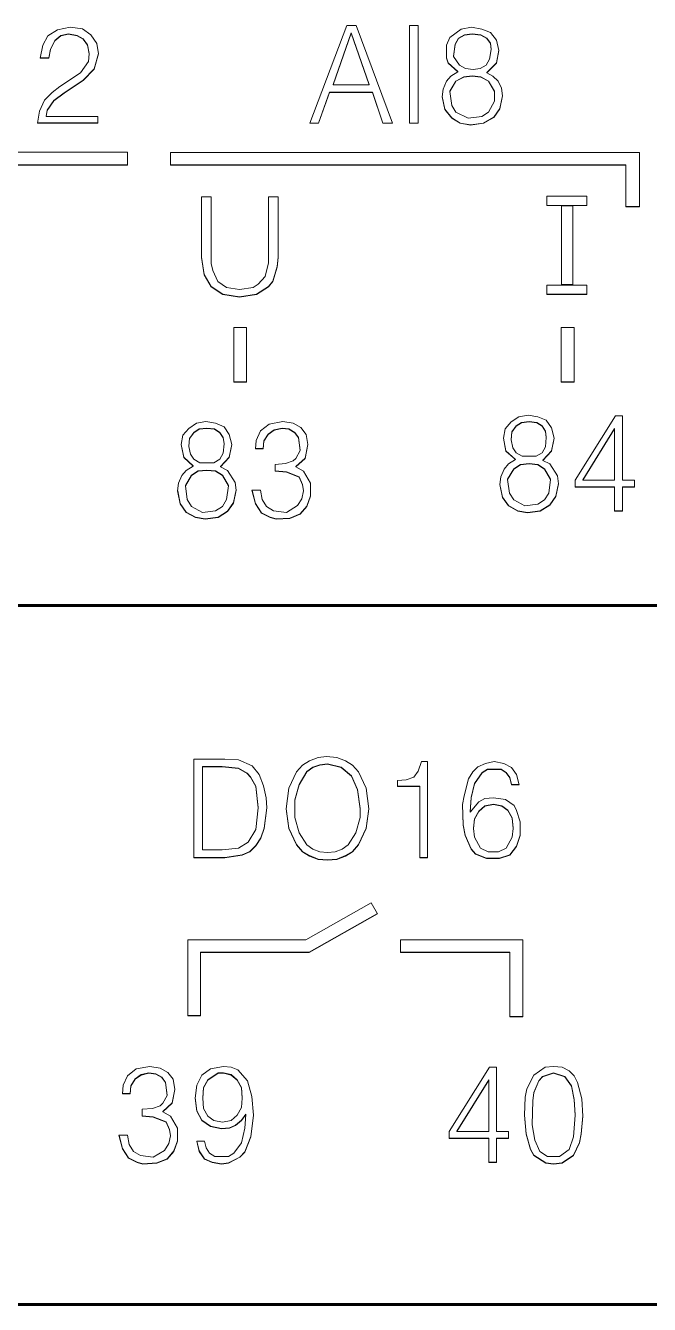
# Model space of a CAD drawing. Header units: millimetres. Extents: x 0 to 53000, y -591 to 24400.
# Drawn here: x 2894.12 to 2903.79, y 2860.15 to 2880 of the extents above; entities that cross this region are included whole.
import ezdxf
from ezdxf.enums import TextEntityAlignment as Align

# ---------------------------------------------------------------- set-up
doc = ezdxf.new("R2010")
doc.units = ezdxf.units.MM
doc.linetypes.add('K5LT_BASIC', pattern=[0])
doc.linetypes.add('K5LT_THIN', pattern=[0])
doc.layers.add('Основная', color=7, linetype='Continuous', lineweight=30)
doc.styles.add('текст', font='isocpeui.ttf')

# ---------------------------------------------------------------- blocks, each defined once
blk = doc.blocks.new('Программируемое реле ПР102')
at = {"layer": 'Основная', "linetype": 'K5LT_THIN', "lineweight": 18}
for p, q in [((110.928, -24.999), (110.355, -26.516)), ((111.075, -24.999), (110.928, -24.999)), ((111.635, -26.516), (111.075, -24.999)), ((111.901, -24.999), (111.901, -26.516)), ((112.035, -24.999), (111.901, -24.999)), ((112.035, -26.516), (112.035, -24.999)), ((106.291, -25.157), (106.211, -25.304)), ((106.438, -25.064), (106.291, -25.157)), ((106.398, -25.232), (106.491, -25.152)), ((106.398, -25.237), (106.491, -25.157)), ((106.638, -25.024), (106.438, -25.064)), ((106.491, -25.152), (106.611, -25.125)), ((106.491, -25.157), (106.611, -25.131)), ((106.491, -25.152), (106.491, -25.157)), ((106.611, -25.125), (106.745, -25.152)), ((106.611, -25.125), (106.611, -25.131)), ((106.611, -25.131), (106.745, -25.157)), ((106.825, -25.051), (106.638, -25.024)), ((106.745, -25.152), (106.745, -25.157)), ((106.745, -25.152), (106.838, -25.205)), ((106.745, -25.157), (106.838, -25.211)), ((106.958, -25.144), (106.825, -25.051)), ((106.838, -25.205), (106.905, -25.299)), ((106.838, -25.205), (106.838, -25.211)), ((106.838, -25.211), (106.905, -25.304)), ((107.051, -25.277), (106.958, -25.144)), ((110.715, -25.912), (110.995, -25.113)), ((110.715, -25.917), (110.995, -25.118)), ((110.995, -25.113), (110.995, -25.118)), ((110.995, -25.113), (111.275, -25.912)), ((110.995, -25.118), (111.275, -25.917)), ((112.528, -25.185), (112.475, -25.305)), ((112.701, -25.052), (112.528, -25.185)), ((112.608, -25.286), (112.661, -25.193)), ((112.608, -25.291), (112.661, -25.198)), ((112.661, -25.193), (112.755, -25.14)), ((112.661, -25.198), (112.755, -25.145)), ((112.661, -25.193), (112.661, -25.198)), ((112.861, -25.025), (112.701, -25.052)), ((112.755, -25.14), (112.875, -25.126)), ((112.755, -25.145), (112.875, -25.132)), ((112.755, -25.14), (112.755, -25.145)), ((113.021, -25.052), (112.861, -25.025)), ((112.875, -25.126), (112.875, -25.132)), ((112.875, -25.126), (113.008, -25.14)), ((112.875, -25.132), (113.008, -25.145)), ((113.008, -25.14), (113.008, -25.145)), ((113.008, -25.14), (113.101, -25.193)), ((113.008, -25.145), (113.101, -25.198)), ((113.155, -25.105), (113.021, -25.052)), ((113.101, -25.193), (113.101, -25.198)), ((113.101, -25.193), (113.155, -25.273)), ((113.101, -25.198), (113.155, -25.278)), ((113.248, -25.225), (113.155, -25.105)), ((106.211, -25.304), (106.171, -25.503)), ((106.305, -25.498), (106.331, -25.365)), ((106.305, -25.503), (106.331, -25.37)), ((106.331, -25.365), (106.398, -25.232)), ((106.331, -25.37), (106.398, -25.237)), ((106.331, -25.365), (106.331, -25.37)), ((106.398, -25.232), (106.398, -25.237)), ((106.905, -25.299), (106.931, -25.432)), ((106.905, -25.299), (106.905, -25.304)), ((106.905, -25.304), (106.931, -25.437)), ((107.078, -25.437), (107.051, -25.277)), ((112.475, -25.305), (112.475, -25.504)), ((112.581, -25.473), (112.608, -25.286)), ((112.581, -25.478), (112.608, -25.291)), ((112.608, -25.286), (112.608, -25.291)), ((113.168, -25.371), (113.141, -25.518)), ((113.155, -25.273), (113.168, -25.366)), ((113.155, -25.273), (113.155, -25.278)), ((113.155, -25.278), (113.168, -25.371)), ((113.168, -25.366), (113.168, -25.371)), ((113.288, -25.385), (113.248, -25.225)), ((113.248, -25.579), (113.287, -25.382)), ((113.248, -25.584), (113.288, -25.385)), ((106.171, -25.503), (106.305, -25.503)), ((106.172, -25.498), (106.305, -25.498)), ((106.305, -25.498), (106.305, -25.503)), ((106.918, -25.557), (106.798, -25.73)), ((106.931, -25.437), (106.918, -25.557)), ((106.931, -25.432), (106.931, -25.437)), ((107.011, -25.671), (107.077, -25.434)), ((107.011, -25.677), (107.078, -25.437)), ((112.475, -25.499), (112.501, -25.579)), ((112.475, -25.504), (112.501, -25.584)), ((112.501, -25.579), (112.648, -25.712)), ((112.501, -25.579), (112.501, -25.584)), ((112.501, -25.584), (112.648, -25.717)), ((112.581, -25.473), (112.581, -25.478)), ((112.675, -25.611), (112.581, -25.478)), ((113.141, -25.518), (113.088, -25.611)), ((113.101, -25.726), (113.248, -25.579)), ((113.101, -25.731), (113.248, -25.584)), ((113.248, -25.579), (113.248, -25.584)), ((106.798, -25.73), (106.478, -25.943)), ((106.838, -25.844), (107.011, -25.671)), ((106.838, -25.85), (107.011, -25.677)), ((107.011, -25.671), (107.011, -25.677)), ((112.541, -25.784), (112.475, -25.864)), ((112.648, -25.717), (112.541, -25.784)), ((112.621, -25.859), (112.741, -25.792)), ((112.621, -25.864), (112.741, -25.797)), ((112.648, -25.712), (112.648, -25.717)), ((112.768, -25.664), (112.675, -25.611)), ((112.741, -25.792), (112.875, -25.779)), ((112.741, -25.797), (112.875, -25.784)), ((112.741, -25.792), (112.741, -25.797)), ((112.888, -25.678), (112.768, -25.664)), ((112.875, -25.779), (112.875, -25.784)), ((112.875, -25.779), (113.008, -25.792)), ((112.875, -25.784), (113.008, -25.797)), ((112.995, -25.664), (112.888, -25.678)), ((113.088, -25.611), (112.995, -25.664)), ((113.008, -25.792), (113.128, -25.859)), ((113.008, -25.792), (113.008, -25.797)), ((113.008, -25.797), (113.128, -25.864)), ((113.101, -25.726), (113.101, -25.731)), ((113.195, -25.784), (113.101, -25.731)), ((113.275, -25.864), (113.195, -25.784)), ((106.478, -25.943), (106.358, -26.036)), ((106.545, -26.044), (106.838, -25.844)), ((106.545, -26.049), (106.838, -25.85)), ((106.838, -25.844), (106.838, -25.85)), ((110.715, -25.912), (110.715, -25.917)), ((111.275, -25.917), (110.715, -25.917)), ((111.275, -25.912), (111.275, -25.917)), ((112.421, -25.984), (112.408, -26.104)), ((112.475, -25.864), (112.421, -25.984)), ((112.528, -26.018), (112.621, -25.859)), ((112.528, -26.024), (112.621, -25.864)), ((112.621, -25.859), (112.621, -25.864)), ((113.128, -25.859), (113.221, -26.018)), ((113.128, -25.859), (113.128, -25.864)), ((113.128, -25.864), (113.221, -26.024)), ((113.328, -25.97), (113.275, -25.864)), ((113.341, -26.09), (113.328, -25.97)), ((106.238, -26.156), (106.158, -26.329)), ((106.358, -26.036), (106.238, -26.156)), ((106.278, -26.31), (106.385, -26.164)), ((106.278, -26.316), (106.385, -26.169)), ((106.385, -26.164), (106.545, -26.044)), ((106.385, -26.169), (106.545, -26.049)), ((106.385, -26.164), (106.385, -26.169)), ((106.545, -26.044), (106.545, -26.049)), ((110.488, -26.511), (110.661, -26.032)), ((110.488, -26.516), (110.661, -26.037)), ((110.661, -26.032), (111.328, -26.032)), ((110.661, -26.032), (110.661, -26.037)), ((110.661, -26.037), (111.328, -26.037)), ((111.328, -26.032), (111.328, -26.037)), ((111.328, -26.032), (111.488, -26.511)), ((111.328, -26.037), (111.488, -26.516)), ((112.408, -26.1), (112.448, -26.298)), ((112.408, -26.104), (112.448, -26.303)), ((112.528, -26.018), (112.528, -26.024)), ((112.555, -26.237), (112.528, -26.024)), ((113.221, -26.17), (113.128, -26.343)), ((113.221, -26.018), (113.221, -26.024)), ((113.221, -26.024), (113.221, -26.17)), ((113.301, -26.285), (113.341, -26.087)), ((113.301, -26.29), (113.341, -26.09)), ((106.158, -26.329), (106.131, -26.515)), ((106.265, -26.404), (106.278, -26.31)), ((106.265, -26.409), (106.278, -26.316)), ((106.278, -26.31), (106.278, -26.316)), ((112.448, -26.298), (112.448, -26.303)), ((112.448, -26.298), (112.555, -26.431)), ((112.448, -26.303), (112.555, -26.436)), ((112.621, -26.343), (112.555, -26.237)), ((112.808, -26.436), (112.621, -26.343)), ((113.128, -26.343), (113.021, -26.41)), ((113.208, -26.418), (113.301, -26.285)), ((113.208, -26.423), (113.301, -26.29)), ((113.301, -26.285), (113.301, -26.29)), ((106.131, -26.515), (107.065, -26.515)), ((106.132, -26.51), (107.065, -26.51)), ((106.265, -26.404), (106.265, -26.409)), ((107.065, -26.409), (106.265, -26.409)), ((107.065, -26.515), (107.065, -26.409)), ((110.355, -26.516), (110.488, -26.516)), ((110.357, -26.511), (110.488, -26.511)), ((110.488, -26.511), (110.488, -26.516)), ((111.488, -26.511), (111.633, -26.511)), ((111.488, -26.511), (111.488, -26.516)), ((111.488, -26.516), (111.635, -26.516)), ((111.901, -26.511), (112.035, -26.511)), ((111.901, -26.516), (112.035, -26.516)), ((112.555, -26.431), (112.555, -26.436)), ((112.555, -26.431), (112.688, -26.511)), ((112.555, -26.436), (112.688, -26.516)), ((112.688, -26.511), (112.688, -26.516)), ((112.688, -26.511), (112.848, -26.538)), ((112.688, -26.516), (112.848, -26.543)), ((113.021, -26.41), (112.808, -26.436)), ((112.848, -26.538), (113.048, -26.511)), ((112.848, -26.543), (113.048, -26.516)), ((112.848, -26.538), (112.848, -26.543)), ((113.048, -26.511), (113.208, -26.418)), ((113.048, -26.516), (113.208, -26.423)), ((113.048, -26.511), (113.048, -26.516)), ((113.208, -26.418), (113.208, -26.423)), ((100.824, -26.966), (107.524, -26.966)), ((107.524, -27.165), (107.524, -26.966)), ((108.192, -26.967), (115.467, -26.967)), ((108.192, -27.164), (108.192, -26.967)), ((115.467, -26.967), (115.468, -27.814)), ((104.294, -27.16), (107.524, -27.16)), ((104.294, -27.165), (107.524, -27.165)), ((115.254, -27.159), (108.192, -27.159)), ((115.254, -27.164), (108.192, -27.164)), ((115.254, -27.159), (115.254, -27.164)), ((115.254, -27.814), (115.254, -27.164)), ((108.674, -27.655), (108.674, -28.6)), ((108.821, -27.655), (108.674, -27.655)), ((108.821, -28.693), (108.821, -27.655)), ((109.861, -27.655), (109.714, -27.655)), ((109.714, -27.655), (109.714, -28.68)), ((109.861, -28.6), (109.861, -27.655)), ((114.029, -27.794), (114.029, -27.648)), ((114.029, -27.648), (114.651, -27.648)), ((114.651, -27.789), (114.029, -27.789)), ((114.651, -27.648), (114.651, -27.794)), ((114.651, -27.794), (114.029, -27.794)), ((114.258, -27.796), (114.436, -27.796)), ((114.258, -29.023), (114.258, -27.796)), ((114.436, -27.796), (114.436, -29.023)), ((115.468, -27.809), (115.254, -27.809)), ((115.468, -27.814), (115.254, -27.814)), ((108.674, -28.595), (108.714, -28.861)), ((108.674, -28.6), (108.714, -28.866)), ((108.847, -28.8), (108.821, -28.693)), ((109.714, -28.68), (109.661, -28.893)), ((109.781, -28.968), (109.847, -28.741)), ((109.781, -28.973), (109.847, -28.747)), ((109.847, -28.741), (109.861, -28.595)), ((109.847, -28.747), (109.861, -28.6)), ((109.847, -28.741), (109.847, -28.747)), ((108.714, -28.861), (108.714, -28.866)), ((108.714, -28.861), (108.821, -29.048)), ((108.714, -28.866), (108.821, -29.053)), ((108.927, -28.973), (108.847, -28.8)), ((109.061, -29.066), (108.927, -28.973)), ((109.661, -28.893), (109.554, -29.013)), ((109.714, -29.048), (109.781, -28.968)), ((109.714, -29.053), (109.781, -28.973)), ((109.781, -28.968), (109.781, -28.973)), ((108.821, -29.048), (109.007, -29.167)), ((108.821, -29.048), (108.821, -29.053)), ((108.821, -29.053), (109.007, -29.173)), ((109.007, -29.167), (109.007, -29.173)), ((109.007, -29.167), (109.261, -29.207)), ((109.007, -29.173), (109.261, -29.213)), ((109.261, -29.093), (109.061, -29.066)), ((109.474, -29.066), (109.261, -29.093)), ((109.261, -29.207), (109.527, -29.167)), ((109.261, -29.213), (109.527, -29.173)), ((109.554, -29.013), (109.474, -29.066)), ((109.527, -29.167), (109.714, -29.048)), ((109.527, -29.173), (109.714, -29.053)), ((109.527, -29.167), (109.527, -29.173)), ((109.714, -29.048), (109.714, -29.053)), ((114.029, -29.026), (114.651, -29.026)), ((114.029, -29.172), (114.029, -29.026)), ((114.651, -29.167), (114.029, -29.167)), ((114.651, -29.172), (114.029, -29.172)), ((114.436, -29.018), (114.258, -29.018)), ((114.436, -29.023), (114.258, -29.023)), ((114.651, -29.026), (114.651, -29.172)), ((109.261, -29.207), (109.261, -29.213)), ((109.174, -30.534), (109.174, -29.685)), ((109.174, -29.685), (109.374, -29.685)), ((109.374, -29.685), (109.374, -30.534)), ((114.254, -29.685), (114.454, -29.685)), ((114.254, -30.534), (114.254, -29.685)), ((114.454, -29.685), (114.454, -30.534)), ((109.374, -30.529), (109.174, -30.529)), ((109.374, -30.534), (109.174, -30.534)), ((114.454, -30.529), (114.254, -30.529)), ((114.454, -30.534), (114.254, -30.534)), ((108.743, -31.145), (108.597, -31.171)), ((108.89, -31.171), (108.743, -31.145)), ((109.937, -31.145), (109.723, -31.185)), ((110.097, -31.171), (109.937, -31.145)), ((113.477, -31.151), (113.383, -31.258)), ((113.597, -31.071), (113.477, -31.151)), ((113.557, -31.213), (113.637, -31.159)), ((113.557, -31.218), (113.637, -31.165)), ((113.743, -31.045), (113.597, -31.071)), ((113.637, -31.159), (113.757, -31.146)), ((113.637, -31.165), (113.757, -31.151)), ((113.637, -31.159), (113.637, -31.165)), ((113.89, -31.071), (113.743, -31.045)), ((113.757, -31.146), (113.757, -31.151)), ((113.757, -31.146), (113.877, -31.159)), ((113.757, -31.151), (113.877, -31.165)), ((113.877, -31.159), (113.957, -31.213)), ((113.877, -31.159), (113.877, -31.165)), ((113.877, -31.165), (113.957, -31.218)), ((114.023, -31.125), (113.89, -31.071)), ((114.103, -31.245), (114.023, -31.125)), ((115.097, -31.058), (114.47, -32.057)), ((115.203, -31.058), (115.097, -31.058)), ((115.203, -32.057), (115.203, -31.058)), ((108.383, -31.358), (108.357, -31.504)), ((108.477, -31.251), (108.383, -31.358)), ((108.597, -31.171), (108.477, -31.251)), ((108.49, -31.406), (108.557, -31.313)), ((108.49, -31.411), (108.557, -31.318)), ((108.557, -31.313), (108.637, -31.259)), ((108.557, -31.318), (108.637, -31.265)), ((108.557, -31.313), (108.557, -31.318)), ((108.637, -31.259), (108.757, -31.246)), ((108.637, -31.265), (108.757, -31.251)), ((108.637, -31.259), (108.637, -31.265)), ((108.757, -31.246), (108.757, -31.251)), ((108.757, -31.246), (108.877, -31.259)), ((108.757, -31.251), (108.877, -31.265)), ((108.877, -31.259), (108.957, -31.313)), ((108.877, -31.259), (108.877, -31.265)), ((108.877, -31.265), (108.957, -31.318)), ((109.023, -31.225), (108.89, -31.171)), ((108.957, -31.313), (109.01, -31.392)), ((108.957, -31.313), (108.957, -31.318)), ((108.957, -31.318), (109.01, -31.398)), ((109.103, -31.344), (109.023, -31.225)), ((109.143, -31.504), (109.103, -31.344)), ((109.59, -31.291), (109.523, -31.438)), ((109.723, -31.185), (109.59, -31.291)), ((109.643, -31.446), (109.71, -31.339)), ((109.643, -31.451), (109.71, -31.344)), ((109.71, -31.339), (109.803, -31.273)), ((109.71, -31.344), (109.803, -31.278)), ((109.71, -31.339), (109.71, -31.344)), ((109.803, -31.273), (109.923, -31.246)), ((109.803, -31.278), (109.923, -31.251)), ((109.803, -31.273), (109.803, -31.278)), ((109.923, -31.246), (110.03, -31.259)), ((109.923, -31.246), (109.923, -31.251)), ((109.923, -31.251), (110.03, -31.265)), ((110.03, -31.259), (110.03, -31.265)), ((110.03, -31.259), (110.123, -31.313)), ((110.03, -31.265), (110.123, -31.318)), ((110.217, -31.238), (110.097, -31.171)), ((110.123, -31.313), (110.123, -31.318)), ((110.123, -31.313), (110.177, -31.392)), ((110.123, -31.318), (110.177, -31.398)), ((110.297, -31.344), (110.217, -31.238)), ((110.323, -31.504), (110.297, -31.344)), ((113.383, -31.258), (113.357, -31.404)), ((113.477, -31.426), (113.49, -31.306)), ((113.477, -31.431), (113.49, -31.311)), ((113.49, -31.306), (113.557, -31.213)), ((113.49, -31.311), (113.557, -31.218)), ((113.49, -31.306), (113.49, -31.311)), ((113.557, -31.213), (113.557, -31.218)), ((113.957, -31.213), (113.957, -31.218)), ((113.957, -31.213), (114.01, -31.293)), ((113.957, -31.218), (114.01, -31.298)), ((114.01, -31.293), (114.023, -31.386)), ((114.01, -31.293), (114.01, -31.298)), ((114.01, -31.298), (114.023, -31.391)), ((114.143, -31.404), (114.103, -31.245)), ((114.59, -32.052), (115.083, -31.253)), ((114.59, -32.057), (115.083, -31.258)), ((115.083, -31.253), (115.083, -31.258)), ((115.083, -31.258), (115.083, -32.057)), ((108.357, -31.501), (108.397, -31.699)), ((108.357, -31.504), (108.397, -31.704)), ((108.477, -31.526), (108.49, -31.406)), ((108.477, -31.531), (108.49, -31.411)), ((108.477, -31.526), (108.477, -31.531)), ((108.503, -31.651), (108.477, -31.531)), ((108.49, -31.406), (108.49, -31.411)), ((109.01, -31.392), (109.023, -31.486)), ((109.01, -31.392), (109.01, -31.398)), ((109.01, -31.398), (109.023, -31.491)), ((109.023, -31.491), (109.01, -31.637)), ((109.023, -31.486), (109.023, -31.491)), ((109.103, -31.699), (109.143, -31.502)), ((109.103, -31.704), (109.143, -31.504)), ((109.523, -31.438), (109.51, -31.571)), ((109.63, -31.566), (109.643, -31.446)), ((109.63, -31.571), (109.643, -31.451)), ((109.643, -31.446), (109.643, -31.451)), ((110.177, -31.392), (110.203, -31.592)), ((110.177, -31.392), (110.177, -31.398)), ((110.177, -31.398), (110.203, -31.597)), ((110.283, -31.712), (110.323, -31.501)), ((110.283, -31.717), (110.323, -31.504)), ((113.357, -31.402), (113.397, -31.599)), ((113.357, -31.404), (113.397, -31.604)), ((113.477, -31.426), (113.477, -31.431)), ((113.503, -31.551), (113.477, -31.431)), ((113.557, -31.631), (113.503, -31.551)), ((114.01, -31.537), (113.957, -31.631)), ((114.023, -31.391), (114.01, -31.537)), ((114.023, -31.386), (114.023, -31.391)), ((114.103, -31.599), (114.143, -31.402)), ((114.103, -31.604), (114.143, -31.404)), ((108.397, -31.699), (108.543, -31.832)), ((108.397, -31.699), (108.397, -31.704)), ((108.397, -31.704), (108.543, -31.837)), ((108.557, -31.731), (108.503, -31.651)), ((108.65, -31.784), (108.557, -31.731)), ((108.957, -31.731), (108.863, -31.784)), ((109.01, -31.637), (108.957, -31.731)), ((108.97, -31.845), (109.103, -31.699)), ((108.97, -31.85), (109.103, -31.704)), ((109.103, -31.699), (109.103, -31.704)), ((109.51, -31.566), (109.63, -31.566)), ((109.51, -31.571), (109.63, -31.571)), ((109.63, -31.566), (109.63, -31.571)), ((110.097, -31.757), (109.977, -31.797)), ((110.137, -31.717), (110.097, -31.757)), ((110.203, -31.597), (110.137, -31.717)), ((110.137, -31.845), (110.283, -31.712)), ((110.137, -31.85), (110.283, -31.717)), ((110.203, -31.592), (110.203, -31.597)), ((110.283, -31.712), (110.283, -31.717)), ((113.397, -31.599), (113.543, -31.732)), ((113.397, -31.599), (113.397, -31.604)), ((113.397, -31.604), (113.543, -31.737)), ((113.543, -31.737), (113.437, -31.804)), ((113.543, -31.732), (113.543, -31.737)), ((113.65, -31.684), (113.557, -31.631)), ((113.863, -31.684), (113.65, -31.684)), ((113.957, -31.631), (113.863, -31.684)), ((113.97, -31.745), (114.103, -31.599)), ((113.97, -31.751), (114.103, -31.604)), ((113.97, -31.745), (113.97, -31.751)), ((114.077, -31.804), (113.97, -31.751)), ((114.103, -31.599), (114.103, -31.604)), ((108.437, -31.904), (108.37, -31.984)), ((108.543, -31.837), (108.437, -31.904)), ((108.517, -31.978), (108.623, -31.912)), ((108.517, -31.984), (108.623, -31.917)), ((108.543, -31.832), (108.543, -31.837)), ((108.623, -31.912), (108.757, -31.898)), ((108.623, -31.917), (108.757, -31.904)), ((108.623, -31.912), (108.623, -31.917)), ((108.863, -31.784), (108.65, -31.784)), ((108.757, -31.898), (108.757, -31.904)), ((108.757, -31.898), (108.89, -31.912)), ((108.757, -31.904), (108.89, -31.917)), ((108.89, -31.912), (108.89, -31.917)), ((108.89, -31.912), (108.997, -31.978)), ((108.89, -31.917), (108.997, -31.984)), ((108.97, -31.845), (108.97, -31.85)), ((109.077, -31.904), (108.97, -31.85)), ((109.197, -32.09), (109.077, -31.904)), ((109.977, -31.797), (109.817, -31.81)), ((109.817, -31.81), (109.817, -31.917)), ((109.817, -31.912), (109.99, -31.925)), ((109.817, -31.917), (109.99, -31.93)), ((109.99, -31.925), (110.19, -32.005)), ((109.99, -31.925), (109.99, -31.93)), ((109.99, -31.93), (110.19, -32.01)), ((110.137, -31.845), (110.137, -31.85)), ((110.257, -31.917), (110.137, -31.85)), ((110.363, -32.103), (110.257, -31.917)), ((113.37, -31.884), (113.317, -32.003)), ((113.437, -31.804), (113.37, -31.884)), ((113.423, -32.038), (113.517, -31.878)), ((113.423, -32.043), (113.517, -31.884)), ((113.517, -31.878), (113.623, -31.812)), ((113.517, -31.884), (113.623, -31.817)), ((113.517, -31.878), (113.517, -31.884)), ((113.623, -31.812), (113.757, -31.799)), ((113.623, -31.817), (113.757, -31.804)), ((113.623, -31.812), (113.623, -31.817)), ((113.757, -31.799), (113.89, -31.812)), ((113.757, -31.799), (113.757, -31.804)), ((113.757, -31.804), (113.89, -31.817)), ((113.89, -31.812), (113.997, -31.878)), ((113.89, -31.812), (113.89, -31.817)), ((113.89, -31.817), (113.997, -31.884)), ((113.997, -31.878), (114.09, -32.038)), ((113.997, -31.878), (113.997, -31.884)), ((113.997, -31.884), (114.09, -32.043)), ((114.197, -31.99), (114.077, -31.804)), ((108.317, -32.103), (108.303, -32.223)), ((108.37, -31.984), (108.317, -32.103)), ((108.423, -32.138), (108.517, -31.978)), ((108.423, -32.143), (108.517, -31.984)), ((108.423, -32.138), (108.423, -32.143)), ((108.45, -32.356), (108.423, -32.143)), ((108.517, -31.978), (108.517, -31.984)), ((108.997, -31.978), (108.997, -31.984)), ((108.997, -31.978), (109.09, -32.138)), ((108.997, -31.984), (109.09, -32.143)), ((109.09, -32.143), (109.063, -32.356)), ((109.09, -32.138), (109.09, -32.143)), ((109.21, -32.21), (109.197, -32.09)), ((110.19, -32.005), (110.19, -32.01)), ((110.19, -32.005), (110.243, -32.125)), ((110.19, -32.01), (110.243, -32.13)), ((110.243, -32.125), (110.243, -32.13)), ((110.243, -32.125), (110.257, -32.218)), ((110.243, -32.13), (110.257, -32.223)), ((110.363, -32.303), (110.363, -32.103)), ((113.317, -32.003), (113.303, -32.123)), ((113.303, -32.123), (113.343, -32.323)), ((113.304, -32.12), (113.343, -32.318)), ((113.423, -32.038), (113.423, -32.043)), ((113.45, -32.256), (113.423, -32.043)), ((114.09, -32.043), (114.063, -32.256)), ((114.09, -32.038), (114.09, -32.043)), ((114.17, -32.304), (114.21, -32.107)), ((114.17, -32.31), (114.21, -32.11)), ((114.21, -32.11), (114.197, -31.99)), ((114.47, -32.057), (114.47, -32.163)), ((114.47, -32.158), (115.083, -32.158)), ((114.59, -32.052), (114.59, -32.057)), ((115.083, -32.057), (114.59, -32.057)), ((115.083, -32.158), (115.083, -32.163)), ((115.39, -32.057), (115.203, -32.057)), ((115.203, -32.158), (115.39, -32.158)), ((115.203, -32.158), (115.203, -32.163)), ((115.39, -32.163), (115.39, -32.057)), ((108.303, -32.223), (108.343, -32.423)), ((108.304, -32.22), (108.343, -32.418)), ((108.517, -32.463), (108.45, -32.356)), ((109.063, -32.356), (108.997, -32.463)), ((109.17, -32.404), (109.21, -32.206)), ((109.17, -32.41), (109.21, -32.21)), ((109.59, -32.21), (109.457, -32.21)), ((109.457, -32.21), (109.51, -32.423)), ((109.458, -32.21), (109.51, -32.418)), ((109.617, -32.356), (109.59, -32.21)), ((109.683, -32.463), (109.617, -32.356)), ((110.23, -32.343), (110.163, -32.45)), ((110.257, -32.223), (110.23, -32.343)), ((110.257, -32.218), (110.257, -32.223)), ((110.31, -32.458), (110.363, -32.298)), ((110.31, -32.463), (110.363, -32.303)), ((113.343, -32.318), (113.437, -32.451)), ((113.343, -32.318), (113.343, -32.323)), ((113.343, -32.323), (113.437, -32.456)), ((113.517, -32.363), (113.45, -32.256)), ((114.063, -32.256), (113.997, -32.363)), ((114.077, -32.438), (114.17, -32.304)), ((114.077, -32.443), (114.17, -32.31)), ((114.17, -32.304), (114.17, -32.31)), ((114.47, -32.163), (115.083, -32.163)), ((115.083, -32.163), (115.083, -32.536)), ((115.203, -32.163), (115.39, -32.163)), ((115.203, -32.536), (115.203, -32.163)), ((108.343, -32.418), (108.437, -32.551)), ((108.343, -32.418), (108.343, -32.423)), ((108.343, -32.423), (108.437, -32.556)), ((108.437, -32.551), (108.437, -32.556)), ((108.437, -32.551), (108.583, -32.631)), ((108.437, -32.556), (108.583, -32.636)), ((108.69, -32.556), (108.517, -32.463)), ((108.89, -32.529), (108.69, -32.556)), ((108.997, -32.463), (108.89, -32.529)), ((108.93, -32.631), (109.077, -32.537)), ((108.93, -32.636), (109.077, -32.543)), ((109.077, -32.537), (109.17, -32.404)), ((109.077, -32.543), (109.17, -32.41)), ((109.077, -32.537), (109.077, -32.543)), ((109.17, -32.404), (109.17, -32.41)), ((109.51, -32.418), (109.603, -32.564)), ((109.51, -32.418), (109.51, -32.423)), ((109.51, -32.423), (109.603, -32.569)), ((109.79, -32.529), (109.683, -32.463)), ((109.99, -32.556), (109.79, -32.529)), ((110.163, -32.45), (109.99, -32.556)), ((110.203, -32.577), (110.31, -32.458)), ((110.203, -32.583), (110.31, -32.463)), ((110.31, -32.458), (110.31, -32.463)), ((113.437, -32.451), (113.437, -32.456)), ((113.437, -32.451), (113.583, -32.531)), ((113.437, -32.456), (113.583, -32.536)), ((113.69, -32.456), (113.517, -32.363)), ((113.583, -32.531), (113.73, -32.557)), ((113.583, -32.531), (113.583, -32.536)), ((113.583, -32.536), (113.73, -32.563)), ((113.89, -32.43), (113.69, -32.456)), ((113.73, -32.557), (113.93, -32.531)), ((113.73, -32.563), (113.93, -32.536)), ((113.997, -32.363), (113.89, -32.43)), ((113.93, -32.531), (114.077, -32.438)), ((113.93, -32.536), (114.077, -32.443)), ((113.93, -32.531), (113.93, -32.536)), ((114.077, -32.438), (114.077, -32.443)), ((115.083, -32.531), (115.203, -32.531)), ((115.083, -32.536), (115.203, -32.536)), ((108.583, -32.631), (108.73, -32.657)), ((108.583, -32.631), (108.583, -32.636)), ((108.583, -32.636), (108.73, -32.663)), ((108.73, -32.657), (108.93, -32.631)), ((108.73, -32.663), (108.93, -32.636)), ((108.73, -32.657), (108.73, -32.663)), ((108.93, -32.631), (108.93, -32.636)), ((109.603, -32.564), (109.737, -32.631)), ((109.603, -32.564), (109.603, -32.569)), ((109.603, -32.569), (109.737, -32.636)), ((109.737, -32.631), (109.83, -32.657)), ((109.737, -32.631), (109.737, -32.636)), ((109.737, -32.636), (109.83, -32.663)), ((109.83, -32.657), (110.043, -32.644)), ((109.83, -32.663), (110.043, -32.649)), ((109.83, -32.657), (109.83, -32.663)), ((110.043, -32.644), (110.203, -32.577)), ((110.043, -32.649), (110.203, -32.583)), ((110.043, -32.644), (110.043, -32.649)), ((110.203, -32.577), (110.203, -32.583)), ((113.73, -32.557), (113.73, -32.563)), ((108.555, -36.385), (108.555, -37.916)), ((109.035, -36.385), (108.555, -36.385)), ((108.688, -36.5), (108.688, -36.505)), ((108.995, -36.5), (108.688, -36.5)), ((108.995, -36.505), (108.688, -36.505)), ((108.688, -36.505), (108.688, -37.796)), ((108.995, -36.5), (108.995, -36.505)), ((109.248, -36.526), (108.995, -36.5)), ((109.248, -36.531), (108.995, -36.505)), ((109.248, -36.398), (109.035, -36.385)), ((109.462, -36.492), (109.248, -36.398)), ((109.382, -36.606), (109.248, -36.526)), ((109.248, -36.526), (109.248, -36.531)), ((109.568, -36.625), (109.462, -36.492)), ((110.242, -36.478), (110.148, -36.585)), ((110.348, -36.412), (110.242, -36.478)), ((110.402, -36.513), (110.308, -36.58)), ((110.402, -36.518), (110.308, -36.585)), ((110.482, -36.358), (110.348, -36.412)), ((110.508, -36.473), (110.402, -36.513)), ((110.508, -36.478), (110.402, -36.518)), ((110.402, -36.513), (110.402, -36.518)), ((110.615, -36.345), (110.482, -36.358)), ((110.628, -36.46), (110.508, -36.473)), ((110.628, -36.465), (110.508, -36.478)), ((110.508, -36.473), (110.508, -36.478)), ((110.775, -36.358), (110.615, -36.345)), ((110.628, -36.46), (110.628, -36.465)), ((110.842, -36.513), (110.628, -36.46)), ((110.842, -36.518), (110.628, -36.465)), ((110.908, -36.412), (110.775, -36.358)), ((111.002, -36.646), (110.842, -36.513)), ((110.842, -36.513), (110.842, -36.518)), ((111.002, -36.651), (110.842, -36.518)), ((111.015, -36.478), (110.908, -36.412)), ((111.108, -36.585), (111.015, -36.478)), ((112.088, -36.425), (112.035, -36.571)), ((112.182, -36.425), (112.088, -36.425)), ((112.182, -37.916), (112.182, -36.425)), ((112.962, -36.505), (112.882, -36.585)), ((113.082, -36.452), (112.962, -36.505)), ((113.215, -36.425), (113.082, -36.452)), ((113.362, -36.452), (113.215, -36.425)), ((113.482, -36.518), (113.362, -36.452)), ((113.562, -36.625), (113.482, -36.518)), ((109.382, -36.611), (109.248, -36.531)), ((109.382, -36.606), (109.382, -36.611)), ((109.435, -36.659), (109.382, -36.606)), ((109.435, -36.665), (109.382, -36.611)), ((109.515, -36.806), (109.435, -36.659)), ((109.435, -36.659), (109.435, -36.665)), ((109.515, -36.811), (109.435, -36.665)), ((109.635, -36.798), (109.568, -36.625)), ((110.148, -36.585), (110.028, -36.838)), ((110.308, -36.58), (110.188, -36.779)), ((110.308, -36.585), (110.188, -36.784)), ((110.308, -36.58), (110.308, -36.585)), ((111.002, -36.646), (111.002, -36.651)), ((111.095, -36.859), (111.002, -36.646)), ((111.095, -36.864), (111.002, -36.651)), ((111.228, -36.838), (111.108, -36.585)), ((111.848, -36.705), (111.715, -36.718)), ((111.715, -36.718), (111.715, -36.811)), ((111.968, -36.665), (111.848, -36.705)), ((112.035, -36.571), (111.968, -36.665)), ((112.815, -36.691), (112.748, -36.958)), ((112.882, -36.585), (112.815, -36.691)), ((112.908, -36.766), (113.028, -36.593)), ((112.908, -36.771), (113.028, -36.598)), ((113.028, -36.593), (113.108, -36.54)), ((113.028, -36.598), (113.108, -36.545)), ((113.028, -36.593), (113.028, -36.598)), ((113.108, -36.54), (113.322, -36.54)), ((113.108, -36.54), (113.108, -36.545)), ((113.108, -36.545), (113.322, -36.545)), ((113.322, -36.54), (113.402, -36.593)), ((113.322, -36.54), (113.322, -36.545)), ((113.322, -36.545), (113.402, -36.598)), ((113.402, -36.593), (113.455, -36.673)), ((113.402, -36.593), (113.402, -36.598)), ((113.402, -36.598), (113.455, -36.678)), ((113.455, -36.673), (113.482, -36.779)), ((113.455, -36.673), (113.455, -36.678)), ((113.455, -36.678), (113.482, -36.784)), ((113.602, -36.784), (113.562, -36.625)), ((109.515, -36.806), (109.515, -36.811)), ((109.555, -37.139), (109.515, -36.806)), ((109.555, -37.144), (109.515, -36.811)), ((109.675, -36.984), (109.635, -36.798)), ((110.028, -36.838), (109.988, -37.157)), ((110.188, -36.779), (110.122, -37.019)), ((110.188, -36.784), (110.122, -37.024)), ((110.188, -36.779), (110.188, -36.784)), ((111.135, -37.152), (111.095, -36.859)), ((111.095, -36.859), (111.095, -36.864)), ((111.135, -37.157), (111.095, -36.864)), ((111.268, -37.157), (111.228, -36.838)), ((111.715, -36.806), (112.062, -36.806)), ((111.715, -36.811), (112.062, -36.811)), ((112.062, -36.806), (112.062, -36.811)), ((112.062, -36.811), (112.062, -37.916)), ((112.855, -36.979), (112.908, -36.766)), ((112.855, -36.984), (112.908, -36.771)), ((112.908, -36.766), (112.908, -36.771)), ((113.482, -36.779), (113.6, -36.779)), ((113.482, -36.779), (113.482, -36.784)), ((113.482, -36.784), (113.602, -36.784)), ((109.688, -37.144), (109.675, -36.984)), ((110.122, -37.019), (110.122, -37.024)), ((110.122, -37.024), (110.122, -37.29)), ((112.748, -36.958), (112.722, -37.091)), ((112.722, -37.09), (112.735, -37.405)), ((112.722, -37.091), (112.735, -37.41)), ((112.842, -37.205), (112.855, -36.979)), ((112.842, -37.211), (112.855, -36.984)), ((112.975, -37.051), (112.842, -37.211)), ((112.855, -36.979), (112.855, -36.984)), ((113.068, -36.998), (112.975, -37.051)), ((113.068, -37.112), (112.975, -37.192)), ((113.068, -37.117), (112.975, -37.197)), ((113.202, -36.984), (113.068, -36.998)), ((113.202, -37.085), (113.068, -37.112)), ((113.202, -37.091), (113.068, -37.117)), ((113.068, -37.112), (113.068, -37.117)), ((113.388, -37.011), (113.202, -36.984)), ((113.335, -37.112), (113.202, -37.085)), ((113.202, -37.085), (113.202, -37.091)), ((113.335, -37.117), (113.202, -37.091)), ((113.428, -37.179), (113.335, -37.112)), ((113.335, -37.112), (113.335, -37.117)), ((113.428, -37.184), (113.335, -37.117)), ((113.522, -37.104), (113.388, -37.011)), ((113.562, -37.184), (113.522, -37.104)), ((109.515, -37.477), (109.555, -37.144)), ((109.555, -37.139), (109.555, -37.144)), ((109.648, -37.458), (109.688, -37.141)), ((109.648, -37.464), (109.688, -37.144)), ((109.988, -37.157), (110.028, -37.464)), ((109.989, -37.155), (110.028, -37.458)), ((110.122, -37.29), (110.188, -37.53)), ((111.068, -37.53), (111.135, -37.29)), ((111.135, -37.152), (111.135, -37.157)), ((111.135, -37.29), (111.135, -37.157)), ((111.228, -37.458), (111.268, -37.155)), ((111.228, -37.464), (111.268, -37.157)), ((112.842, -37.205), (112.842, -37.211)), ((112.908, -37.312), (112.895, -37.458)), ((112.908, -37.317), (112.895, -37.464)), ((112.975, -37.192), (112.908, -37.312)), ((112.975, -37.197), (112.908, -37.317)), ((112.908, -37.312), (112.908, -37.317)), ((112.975, -37.192), (112.975, -37.197)), ((113.495, -37.299), (113.428, -37.179)), ((113.428, -37.179), (113.428, -37.184)), ((113.495, -37.304), (113.428, -37.184)), ((113.508, -37.458), (113.495, -37.299)), ((113.495, -37.299), (113.495, -37.304)), ((113.508, -37.464), (113.495, -37.304)), ((113.615, -37.357), (113.562, -37.184)), ((109.395, -37.677), (109.515, -37.477)), ((109.595, -37.605), (109.648, -37.458)), ((109.595, -37.61), (109.648, -37.464)), ((109.648, -37.458), (109.648, -37.464)), ((110.028, -37.458), (110.148, -37.711)), ((110.028, -37.458), (110.028, -37.464)), ((110.028, -37.464), (110.148, -37.717)), ((111.108, -37.711), (111.228, -37.458)), ((111.108, -37.717), (111.228, -37.464)), ((111.228, -37.458), (111.228, -37.464)), ((112.735, -37.405), (112.762, -37.565)), ((112.735, -37.405), (112.735, -37.41)), ((112.735, -37.41), (112.762, -37.57)), ((112.895, -37.458), (112.895, -37.464)), ((112.895, -37.464), (112.908, -37.597)), ((113.495, -37.597), (113.508, -37.464)), ((113.508, -37.458), (113.508, -37.464)), ((113.615, -37.57), (113.615, -37.357)), ((109.248, -37.77), (109.395, -37.677)), ((109.515, -37.725), (109.595, -37.605)), ((109.515, -37.73), (109.595, -37.61)), ((109.595, -37.605), (109.595, -37.61)), ((110.148, -37.711), (110.242, -37.818)), ((110.148, -37.711), (110.148, -37.717)), ((110.148, -37.717), (110.242, -37.823)), ((110.188, -37.53), (110.308, -37.717)), ((110.308, -37.717), (110.402, -37.783)), ((110.855, -37.783), (110.948, -37.717)), ((110.948, -37.717), (111.068, -37.53)), ((111.015, -37.818), (111.108, -37.711)), ((111.015, -37.823), (111.108, -37.717)), ((111.108, -37.711), (111.108, -37.717)), ((112.762, -37.565), (112.762, -37.57)), ((112.762, -37.565), (112.855, -37.778)), ((112.762, -37.57), (112.855, -37.783)), ((112.908, -37.597), (113.002, -37.77)), ((113.402, -37.77), (113.495, -37.597)), ((113.562, -37.738), (113.615, -37.565)), ((113.562, -37.743), (113.615, -37.57)), ((108.555, -37.911), (109.035, -37.911)), ((108.555, -37.916), (109.035, -37.916)), ((108.688, -37.796), (108.995, -37.796)), ((108.995, -37.796), (109.248, -37.77)), ((109.035, -37.911), (109.302, -37.871)), ((109.035, -37.916), (109.302, -37.876)), ((109.035, -37.911), (109.035, -37.916)), ((109.302, -37.871), (109.422, -37.818)), ((109.302, -37.876), (109.422, -37.823)), ((109.302, -37.871), (109.302, -37.876)), ((109.422, -37.818), (109.515, -37.725)), ((109.422, -37.823), (109.515, -37.73)), ((109.422, -37.818), (109.422, -37.823)), ((109.515, -37.725), (109.515, -37.73)), ((110.242, -37.818), (110.348, -37.884)), ((110.242, -37.818), (110.242, -37.823)), ((110.242, -37.823), (110.348, -37.89)), ((110.348, -37.884), (110.482, -37.938)), ((110.348, -37.884), (110.348, -37.89)), ((110.348, -37.89), (110.482, -37.943)), ((110.402, -37.783), (110.508, -37.823)), ((110.508, -37.823), (110.628, -37.836)), ((110.628, -37.836), (110.748, -37.823)), ((110.748, -37.823), (110.855, -37.783)), ((110.775, -37.938), (110.908, -37.884)), ((110.775, -37.943), (110.908, -37.89)), ((110.908, -37.884), (111.015, -37.818)), ((110.908, -37.89), (111.015, -37.823)), ((110.908, -37.884), (110.908, -37.89)), ((111.015, -37.818), (111.015, -37.823)), ((112.062, -37.911), (112.182, -37.911)), ((112.062, -37.916), (112.182, -37.916)), ((112.855, -37.778), (112.922, -37.858)), ((112.855, -37.778), (112.855, -37.783)), ((112.855, -37.783), (112.922, -37.863)), ((112.922, -37.858), (113.095, -37.924)), ((112.922, -37.858), (112.922, -37.863)), ((112.922, -37.863), (113.095, -37.93)), ((113.002, -37.77), (113.122, -37.823)), ((113.122, -37.823), (113.282, -37.823)), ((113.282, -37.823), (113.402, -37.77)), ((113.295, -37.924), (113.455, -37.871)), ((113.295, -37.93), (113.455, -37.876)), ((113.455, -37.871), (113.562, -37.738)), ((113.455, -37.876), (113.562, -37.743)), ((113.455, -37.871), (113.455, -37.876)), ((113.562, -37.738), (113.562, -37.743)), ((110.482, -37.938), (110.628, -37.951)), ((110.482, -37.938), (110.482, -37.943)), ((110.482, -37.943), (110.628, -37.956)), ((110.628, -37.951), (110.775, -37.938)), ((110.628, -37.956), (110.775, -37.943)), ((110.628, -37.951), (110.628, -37.956)), ((110.775, -37.938), (110.775, -37.943)), ((113.095, -37.924), (113.095, -37.93)), ((113.095, -37.924), (113.295, -37.924)), ((113.095, -37.93), (113.295, -37.93)), ((113.295, -37.924), (113.295, -37.93)), ((111.307, -38.614), (110.29, -39.19)), ((111.406, -38.788), (111.307, -38.614)), ((110.343, -39.384), (111.403, -38.784)), ((110.343, -39.389), (111.406, -38.788)), ((108.46, -39.19), (108.46, -40.368)), ((110.29, -39.19), (108.46, -39.19)), ((113.659, -39.19), (111.759, -39.19)), ((111.759, -39.19), (111.759, -39.389)), ((113.659, -40.388), (113.659, -39.19)), ((108.66, -39.384), (108.66, -39.389)), ((108.66, -39.384), (110.343, -39.384)), ((108.66, -39.389), (110.343, -39.389)), ((108.66, -40.368), (108.66, -39.389)), ((110.343, -39.384), (110.343, -39.389)), ((111.759, -39.384), (113.459, -39.384)), ((111.759, -39.389), (113.459, -39.389)), ((113.459, -39.384), (113.459, -39.389)), ((113.459, -39.389), (113.459, -40.388)), ((108.46, -40.363), (108.66, -40.363)), ((108.46, -40.368), (108.66, -40.368)), ((113.459, -40.383), (113.659, -40.383)), ((113.459, -40.388), (113.659, -40.388)), ((107.659, -41.195), (107.526, -41.302)), ((107.646, -41.35), (107.739, -41.283)), ((107.646, -41.355), (107.739, -41.289)), ((107.873, -41.155), (107.659, -41.195)), ((107.739, -41.283), (107.859, -41.257)), ((107.739, -41.289), (107.859, -41.262)), ((107.739, -41.283), (107.739, -41.289)), ((107.859, -41.257), (107.859, -41.262)), ((107.859, -41.257), (107.966, -41.27)), ((107.859, -41.262), (107.966, -41.275)), ((108.033, -41.182), (107.873, -41.155)), ((107.966, -41.27), (107.966, -41.275)), ((107.966, -41.27), (108.059, -41.323)), ((107.966, -41.275), (108.059, -41.329)), ((108.153, -41.249), (108.033, -41.182)), ((108.233, -41.355), (108.153, -41.249)), ((108.679, -41.289), (108.599, -41.448)), ((108.813, -41.195), (108.679, -41.289)), ((108.933, -41.257), (108.773, -41.363)), ((108.933, -41.262), (108.773, -41.369)), ((109.013, -41.155), (108.813, -41.195)), ((109.013, -41.257), (108.933, -41.257)), ((108.933, -41.257), (108.933, -41.262)), ((109.013, -41.262), (108.933, -41.262)), ((109.133, -41.169), (109.013, -41.155)), ((109.013, -41.257), (109.013, -41.262)), ((109.133, -41.283), (109.013, -41.257)), ((109.133, -41.289), (109.013, -41.262)), ((109.239, -41.209), (109.133, -41.169)), ((109.226, -41.363), (109.133, -41.283)), ((109.133, -41.283), (109.133, -41.289)), ((109.226, -41.369), (109.133, -41.289)), ((109.386, -41.382), (109.239, -41.209)), ((113.143, -41.169), (112.516, -42.167)), ((113.249, -41.169), (113.143, -41.169)), ((113.249, -42.167), (113.249, -41.169)), ((113.829, -41.289), (113.723, -41.502)), ((114.003, -41.169), (113.829, -41.289)), ((114.136, -41.257), (113.963, -41.31)), ((114.136, -41.262), (113.963, -41.315)), ((114.136, -41.155), (114.003, -41.169)), ((114.269, -41.169), (114.136, -41.155)), ((114.136, -41.257), (114.136, -41.262)), ((114.309, -41.31), (114.136, -41.257)), ((114.309, -41.315), (114.136, -41.262)), ((114.376, -41.222), (114.269, -41.169)), ((114.456, -41.302), (114.376, -41.222)), ((107.459, -41.448), (107.446, -41.582)), ((107.526, -41.302), (107.459, -41.448)), ((107.566, -41.576), (107.579, -41.456)), ((107.566, -41.582), (107.579, -41.462)), ((107.579, -41.456), (107.646, -41.35)), ((107.579, -41.462), (107.646, -41.355)), ((107.579, -41.456), (107.579, -41.462)), ((107.646, -41.35), (107.646, -41.355)), ((108.059, -41.323), (108.059, -41.329)), ((108.059, -41.323), (108.113, -41.403)), ((108.059, -41.329), (108.113, -41.408)), ((108.113, -41.403), (108.113, -41.408)), ((108.113, -41.403), (108.139, -41.603)), ((108.113, -41.408), (108.139, -41.608)), ((108.259, -41.515), (108.233, -41.355)), ((108.599, -41.448), (108.573, -41.648)), ((108.706, -41.483), (108.693, -41.643)), ((108.706, -41.488), (108.693, -41.648)), ((108.773, -41.363), (108.706, -41.483)), ((108.773, -41.369), (108.706, -41.488)), ((108.706, -41.483), (108.706, -41.488)), ((108.773, -41.363), (108.773, -41.369)), ((109.226, -41.363), (109.226, -41.369)), ((109.293, -41.483), (109.226, -41.363)), ((109.293, -41.488), (109.226, -41.369)), ((109.293, -41.483), (109.293, -41.488)), ((109.306, -41.643), (109.293, -41.483)), ((109.306, -41.648), (109.293, -41.488)), ((109.453, -41.621), (109.386, -41.382)), ((113.129, -41.363), (112.636, -42.162)), ((113.129, -41.369), (112.636, -42.167)), ((113.129, -41.363), (113.129, -41.369)), ((113.129, -42.167), (113.129, -41.369)), ((113.909, -41.377), (113.829, -41.563)), ((113.909, -41.382), (113.829, -41.568)), ((113.963, -41.31), (113.909, -41.377)), ((113.963, -41.315), (113.909, -41.382)), ((113.909, -41.377), (113.909, -41.382)), ((113.963, -41.31), (113.963, -41.315)), ((114.309, -41.31), (114.309, -41.315)), ((114.416, -41.456), (114.309, -41.31)), ((114.416, -41.462), (114.309, -41.315)), ((114.416, -41.456), (114.416, -41.462)), ((114.456, -41.67), (114.416, -41.456)), ((114.456, -41.675), (114.416, -41.462)), ((114.509, -41.408), (114.456, -41.302)), ((114.576, -41.661), (114.509, -41.408)), ((107.446, -41.582), (107.566, -41.582)), ((107.447, -41.576), (107.566, -41.576)), ((107.566, -41.576), (107.566, -41.582)), ((108.139, -41.608), (108.073, -41.728)), ((108.139, -41.603), (108.139, -41.608)), ((108.219, -41.723), (108.259, -41.512)), ((108.219, -41.728), (108.259, -41.515)), ((108.573, -41.646), (108.599, -41.843)), ((108.573, -41.648), (108.599, -41.848)), ((108.693, -41.643), (108.693, -41.648)), ((108.693, -41.648), (108.706, -41.808)), ((109.293, -41.795), (109.306, -41.648)), ((109.306, -41.643), (109.306, -41.648)), ((109.479, -41.914), (109.453, -41.621)), ((113.696, -41.635), (113.683, -41.914)), ((113.723, -41.502), (113.696, -41.635)), ((113.816, -41.683), (113.803, -42.056)), ((113.816, -41.688), (113.803, -42.061)), ((113.829, -41.563), (113.816, -41.683)), ((113.829, -41.568), (113.816, -41.688)), ((113.816, -41.683), (113.816, -41.688)), ((113.829, -41.563), (113.829, -41.568)), ((114.469, -41.909), (114.456, -41.67)), ((114.456, -41.67), (114.456, -41.675)), ((114.469, -41.914), (114.456, -41.675)), ((114.589, -41.928), (114.576, -41.661)), ((107.913, -41.808), (107.753, -41.821)), ((107.753, -41.821), (107.753, -41.928)), ((108.033, -41.768), (107.913, -41.808)), ((108.073, -41.728), (108.033, -41.768)), ((108.073, -41.856), (108.219, -41.723)), ((108.073, -41.861), (108.219, -41.728)), ((108.073, -41.856), (108.073, -41.861)), ((108.193, -41.928), (108.073, -41.861)), ((108.219, -41.723), (108.219, -41.728)), ((108.599, -41.843), (108.679, -41.989)), ((108.599, -41.843), (108.599, -41.848)), ((108.599, -41.848), (108.679, -41.994)), ((108.706, -41.808), (108.773, -41.928)), ((109.226, -41.914), (109.293, -41.795)), ((107.753, -41.923), (107.926, -41.936)), ((107.753, -41.928), (107.926, -41.941)), ((107.926, -41.936), (107.926, -41.941)), ((107.926, -41.936), (108.126, -42.016)), ((107.926, -41.941), (108.126, -42.021)), ((108.126, -42.016), (108.126, -42.021)), ((108.126, -42.016), (108.179, -42.136)), ((108.126, -42.021), (108.179, -42.141)), ((108.299, -42.114), (108.193, -41.928)), ((108.679, -41.989), (108.813, -42.082)), ((108.679, -41.989), (108.679, -41.994)), ((108.679, -41.994), (108.813, -42.088)), ((108.773, -41.928), (108.866, -41.994)), ((108.813, -42.082), (108.813, -42.088)), ((108.813, -42.082), (108.986, -42.122)), ((108.866, -41.994), (108.999, -42.021)), ((108.999, -42.021), (109.133, -41.994)), ((109.106, -42.109), (109.199, -42.069)), ((109.106, -42.114), (109.199, -42.074)), ((109.133, -41.994), (109.226, -41.914)), ((109.199, -42.069), (109.293, -41.989)), ((109.199, -42.074), (109.293, -41.994)), ((109.199, -42.069), (109.199, -42.074)), ((109.293, -41.989), (109.359, -41.896)), ((109.293, -41.994), (109.359, -41.901)), ((109.293, -41.989), (109.293, -41.994)), ((109.359, -41.901), (109.346, -42.114)), ((109.359, -41.896), (109.359, -41.901)), ((109.439, -42.242), (109.479, -41.911)), ((109.439, -42.247), (109.479, -41.914)), ((113.683, -41.911), (113.709, -42.202)), ((113.683, -41.914), (113.709, -42.207)), ((113.803, -42.056), (113.803, -42.061)), ((113.803, -42.061), (113.843, -42.301)), ((114.443, -42.247), (114.469, -41.914)), ((114.469, -41.909), (114.469, -41.914)), ((114.563, -42.202), (114.589, -41.924)), ((114.563, -42.207), (114.589, -41.928)), ((107.393, -42.221), (107.446, -42.434)), ((107.526, -42.221), (107.393, -42.221)), ((107.394, -42.221), (107.446, -42.428)), ((107.553, -42.367), (107.526, -42.221)), ((108.193, -42.234), (108.166, -42.354)), ((108.179, -42.136), (108.179, -42.141)), ((108.179, -42.136), (108.193, -42.229)), ((108.179, -42.141), (108.193, -42.234)), ((108.193, -42.229), (108.193, -42.234)), ((108.299, -42.314), (108.299, -42.114)), ((108.813, -42.088), (108.986, -42.127)), ((108.986, -42.122), (109.106, -42.109)), ((108.986, -42.127), (109.106, -42.114)), ((108.986, -42.122), (108.986, -42.127)), ((109.106, -42.109), (109.106, -42.114)), ((109.346, -42.114), (109.293, -42.341)), ((109.346, -42.482), (109.439, -42.242)), ((109.346, -42.487), (109.439, -42.247)), ((109.439, -42.242), (109.439, -42.247)), ((112.516, -42.167), (112.516, -42.274)), ((112.516, -42.269), (113.129, -42.269)), ((112.516, -42.274), (113.129, -42.274)), ((112.636, -42.162), (112.636, -42.167)), ((112.636, -42.167), (113.129, -42.167)), ((113.129, -42.269), (113.129, -42.274)), ((113.129, -42.274), (113.129, -42.647)), ((113.436, -42.167), (113.249, -42.167)), ((113.249, -42.269), (113.436, -42.269)), ((113.249, -42.269), (113.249, -42.274)), ((113.249, -42.274), (113.436, -42.274)), ((113.249, -42.647), (113.249, -42.274)), ((113.436, -42.274), (113.436, -42.167)), ((113.709, -42.202), (113.776, -42.442)), ((113.709, -42.202), (113.709, -42.207)), ((113.709, -42.207), (113.776, -42.447)), ((114.376, -42.447), (114.443, -42.247)), ((114.536, -42.335), (114.563, -42.202)), ((114.536, -42.341), (114.563, -42.207)), ((114.563, -42.202), (114.563, -42.207)), ((107.446, -42.428), (107.539, -42.575)), ((107.446, -42.428), (107.446, -42.434)), ((107.446, -42.434), (107.539, -42.58)), ((107.619, -42.474), (107.553, -42.367)), ((107.726, -42.54), (107.619, -42.474)), ((108.099, -42.46), (107.926, -42.567)), ((108.166, -42.354), (108.099, -42.46)), ((108.139, -42.588), (108.246, -42.468)), ((108.139, -42.594), (108.246, -42.474)), ((108.246, -42.468), (108.299, -42.309)), ((108.246, -42.474), (108.299, -42.314)), ((108.246, -42.468), (108.246, -42.474)), ((108.599, -42.314), (108.639, -42.474)), ((108.719, -42.314), (108.599, -42.314)), ((108.601, -42.314), (108.639, -42.468)), ((108.639, -42.468), (108.719, -42.588)), ((108.639, -42.468), (108.639, -42.474)), ((108.639, -42.474), (108.719, -42.594)), ((108.746, -42.42), (108.719, -42.314)), ((108.799, -42.5), (108.746, -42.42)), ((109.293, -42.341), (109.173, -42.5)), ((109.266, -42.562), (109.346, -42.482)), ((109.346, -42.482), (109.346, -42.487)), ((113.776, -42.442), (113.829, -42.535)), ((113.776, -42.442), (113.776, -42.447)), ((113.776, -42.447), (113.829, -42.54)), ((113.843, -42.301), (113.923, -42.474)), ((113.923, -42.474), (114.043, -42.554)), ((114.229, -42.554), (114.376, -42.447)), ((114.443, -42.535), (114.536, -42.335)), ((114.443, -42.54), (114.536, -42.341)), ((114.536, -42.335), (114.536, -42.341)), ((107.539, -42.575), (107.539, -42.58)), ((107.539, -42.575), (107.673, -42.642)), ((107.539, -42.58), (107.673, -42.647)), ((107.673, -42.642), (107.673, -42.647)), ((107.673, -42.642), (107.766, -42.668)), ((107.673, -42.647), (107.766, -42.673)), ((107.926, -42.567), (107.726, -42.54)), ((107.766, -42.668), (107.979, -42.655)), ((107.766, -42.673), (107.979, -42.66)), ((107.766, -42.668), (107.766, -42.673)), ((107.979, -42.655), (108.139, -42.588)), ((107.979, -42.66), (108.139, -42.594)), ((107.979, -42.655), (107.979, -42.66)), ((108.139, -42.588), (108.139, -42.594)), ((108.719, -42.588), (108.839, -42.642)), ((108.719, -42.588), (108.719, -42.594)), ((108.719, -42.594), (108.839, -42.647)), ((108.879, -42.554), (108.799, -42.5)), ((108.839, -42.642), (108.839, -42.647)), ((108.839, -42.642), (108.986, -42.668)), ((108.839, -42.647), (108.986, -42.673)), ((109.093, -42.554), (108.879, -42.554)), ((108.986, -42.668), (109.093, -42.655)), ((108.986, -42.673), (109.093, -42.66)), ((108.986, -42.668), (108.986, -42.673)), ((109.173, -42.5), (109.093, -42.554)), ((109.093, -42.655), (109.266, -42.562)), ((109.093, -42.66), (109.266, -42.567)), ((109.093, -42.655), (109.093, -42.66)), ((109.266, -42.567), (109.346, -42.487)), ((109.266, -42.562), (109.266, -42.567)), ((113.129, -42.642), (113.249, -42.642)), ((113.129, -42.647), (113.249, -42.647)), ((113.829, -42.535), (114.016, -42.655)), ((113.829, -42.535), (113.829, -42.54)), ((113.829, -42.54), (114.016, -42.66)), ((114.016, -42.655), (114.136, -42.668)), ((114.016, -42.655), (114.016, -42.66)), ((114.016, -42.66), (114.136, -42.673)), ((114.043, -42.554), (114.229, -42.554)), ((114.136, -42.668), (114.269, -42.655)), ((114.136, -42.673), (114.269, -42.66)), ((114.136, -42.668), (114.136, -42.673)), ((114.269, -42.655), (114.443, -42.535)), ((114.269, -42.66), (114.443, -42.54)), ((114.269, -42.655), (114.269, -42.66)), ((114.443, -42.535), (114.443, -42.54))]:
    blk.add_line(p, q, dxfattribs=at)
at = {"layer": 'Основная', "linetype": 'K5LT_BASIC', "lineweight": 60}
for p, q in [((116.75, -34), (0.25, -34)), ((116.764, -44.85), (0.236, -44.85))]:
    blk.add_line(p, q, dxfattribs=at)
at = {"layer": 'Основная', "style": 'текст'}
blk.add_attdef('№', text='', height=40, dxfattribs=at).set_placement((57, -88), align=Align.MIDDLE_CENTER)

msp = doc.modelspace()

# ---------------------------------------------------------------- block references
at = {"layer": 'Основная'}
msp.add_blockref('Программируемое реле ПР102', (2788.17049, 2905), dxfattribs=at)

doc.saveas('drawing.dxf')
